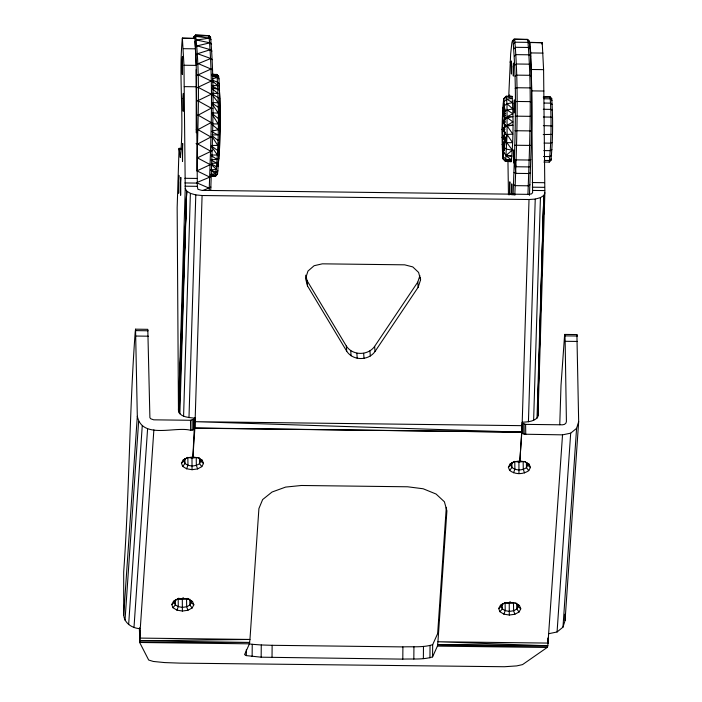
<?xml version="1.0" encoding="UTF-8"?>
<svg xmlns="http://www.w3.org/2000/svg" width="702" height="702" viewBox="0 0 702 702"><rect width="100%" height="100%" fill="white"/><g stroke="black" fill="none" stroke-linecap="round" stroke-linejoin="round"><path stroke-width="1.05" d="M209.196 190.347C210.828 138.856 213.513 86.978 208.959 35.627L195.604 35.1L193.375 37.715L195.604 35.1L208.959 35.627L210.565 37.276C215.04 88.04 212.416 139.321 210.74 190.216M210.644 176.272L215.444 176.439L217.532 173.956L218.813 158.406L219.665 129.379L219.735 98.71L219.006 78.905L218.62 76.325L216.585 74.386L212.487 74.763M513.101 195.13C514.847 143.857 517.409 92.225 513.022 41.076L512.442 40.786L511.846 42.892L510.644 54.045L508.731 96.56M529.448 195.331C531.3 144.05 533.696 92.427 529.369 41.278L527.176 39.33L514.101 39.172L512.442 40.786M543.839 162.039L549.254 162.101L550.903 160.486C552.939 139.961 553.079 119.068 551.719 98.482L550.114 96.832L543.611 96.753M196.218 132.783L196.218 69.577M211.899 74.298L217.015 74.684C218.945 108.459 219.217 142.892 215.444 176.439L211.372 176.149L209.819 177.115L196.972 170.876C197.455 125.719 200.667 79.958 195.604 35.1M506.028 96.946L506.142 96.306L507.002 103.756L507.081 134.468L512.6 142.69L506.879 142.62L504.387 140.435L504.606 111.416L503.667 98.719L506.142 96.306L512.109 96.367C513.539 118.033 513.39 140.031 511.249 161.635L505.615 161.39L502.869 158.766C501.667 138.812 501.79 118.62 503.667 98.719M503.834 153.141L506.317 155.142L511.977 156.116L506.256 155.897L511.618 160.03L505.896 159.775L511.477 160.626L505.615 161.39L503.185 158.924L504.317 142.664L504.212 141.286L503.027 155.791L502.342 129.265L503.65 101.965L504.413 110.188L504.387 140.435L507.081 134.468L512.802 134.17L507.195 125.93L504.641 126.123M524.587 461.486L529.185 464.276L530.44 467.471L528.746 470.638C523.192 474.587 515.022 474.727 509.634 470.401L508.38 467.207L510.073 464.04L514.268 461.767L519.849 460.977L522.112 425.666L529.018 199.517L535.24 199.07L540.435 197.648L543.813 195.463L544.866 192.848L543.594 69.647L542.216 42.699L529.738 42.322L530.765 52.931L531.633 90.883L532.599 192.699L531.493 193.892L528.641 194.366L201.711 190.365L197.859 189.259L197.332 186.337L196.227 65.391L194.858 38.452L182.371 38.075C178.44 77.843 184.538 117.769 180.291 157.485L179.054 148.359L181.09 148.385M246.314 655.607L244.577 654.597L249.429 643.822L249.956 639.443L258.915 508.538L262.645 499.561L272.025 492.032L285.635 487.083L301.395 485.486L407.651 486.784L423.166 488.767L436.074 494.032L444.41 501.79L446.902 510.837L437.943 641.742L437.416 646.121L432.564 656.896C423.034 659.924 412.671 658.669 402.799 659.125L261.162 657.195L246.314 655.607L246.367 649.499M252.132 656.519L252.237 644.304L249.324 643.848M261.162 657.195L261.267 644.971L252.237 644.304M272.025 657.52L272.13 645.305L261.267 644.971M402.799 659.125L402.904 646.902C412.776 646.454 423.139 647.7 432.669 644.673L437.522 633.897L437.785 631.712L446.296 507.353M413.829 659.064L413.934 646.84M423.367 658.616L423.473 646.393M429.94 657.853L430.045 645.629M432.564 656.896L432.669 644.673M527.948 194.384C529.729 142.875 532.142 91.014 527.755 39.628L514.101 39.172L513.688 40.602M219.375 129.589L219.384 97.92M176.913 610.126L182.371 611.047L182.318 599.482L178.168 598.788L178.29 606.642L176.913 610.126L173.034 607.748L171.771 604.554L173.464 601.386L178.87 598.279L173.464 601.386M186.583 468.778L192.041 469.699L191.988 458.143L187.846 457.441L187.969 465.303L186.583 468.778L182.704 466.4L181.441 463.206L183.143 460.047L187.741 457.371M503.843 614.127L509.301 615.04L509.248 603.483L505.107 602.781L505.229 610.643L503.843 614.127L499.964 611.749L498.701 608.546L500.394 605.387L505.001 602.711M518.971 473.701L518.918 462.135L515.812 461.618M505.615 161.39L507.081 134.468L504.536 134.021M219.094 142.269L218.717 152.597M522.218 422.227C527.518 421.937 533.748 421.665 537.548 417.462L543.813 195.463L544.217 213.847M182.371 38.075L183.968 65.242L185.24 188.452L178.457 410.284C179.458 417.55 189.733 417.488 195.288 418.225M179.87 413.803L186.671 191.093L185.24 188.452M183.582 416.075L190.382 193.366L186.671 191.093L180.554 354.387M188.987 417.629L195.797 194.919L190.382 193.366M195.797 194.919L202.088 195.516L194.893 428.001L192.91 456.984L187.337 457.765L183.143 460.047M510.135 61.846L510.108 62.267M528.431 421.779L535.24 199.07M533.625 420.349L540.435 197.648M537.012 418.164L543.813 195.463L537.548 417.462M544.866 192.848L537.978 416.102L538.074 412.495M514.82 195.305C516.654 143.436 519.085 91.216 514.68 39.47L513.022 41.076M559.766 424.692L561.003 385.389L564.645 334.424L576.904 334.573L578.667 421.683L565.066 620.489L562.978 627.149L557.072 631.976L548.929 633.669M179.229 413.083L186.671 191.093L178.677 411.679M179.607 379.598L178.457 410.284L177.158 207.687L179.054 148.359M179.817 374.122L180.432 357.678M511.855 194.858L511.793 183.854L511.477 194.147M198.376 457.897L192.91 456.984L194.735 417.962L194.875 428.176L193.585 429.659L190.646 430.308C175.342 426.053 142.269 439.706 137.311 416.286L135.547 329.177L147.806 329.326L149.903 417.716L150.807 418.813L153.712 419.831L190.488 420.279L194.366 418.875M140.26 628.667C132.529 628.448 124.324 623.385 123.701 615.092L137.311 416.286M125.026 620.226L138.636 421.419M128.641 624.613L142.252 425.798M133.985 627.57L147.595 428.764M153.87 429.861L139.619 638.092L139.663 642.479L148.684 660.038L153.326 661.459L164.689 662.583L180.045 663.127L504.422 666.733L516.663 665.908L522.534 664.61L547.183 647.463L547.797 645.779L562.53 434.854L570.682 433.169L576.588 428.343L578.667 421.683M557.072 631.976L570.682 433.169M562.978 627.149L576.588 428.343M217.953 164.365L218.269 160.389M541.839 44.068L541.997 42.471M135.547 329.177L135.196 332.099C129.317 411.934 129.431 492.067 123.684 571.928L123.701 615.092M509.485 96.121L509.626 94.954L509.749 95.533M576.675 336.521L576.904 334.573M507.081 134.468L504.124 147.604L506.633 149.157L512.32 150.193L506.317 155.142M549.254 162.101C551.395 140.497 551.544 118.498 550.114 96.832L543.26 97.157M305.668 275.184L307.134 280.774L346.323 346.025C352.588 355.8 368.032 355.765 374.631 346.376L417.769 282.125L419.884 275.649M420.568 279.879L418.603 272.429L412.785 266.918L404.677 264.829L322.35 263.829L314.119 265.716L307.967 271.077L305.554 278.475L307.52 285.925L346.7 351.175C352.966 360.951 368.41 360.916 375.008 351.526L418.146 287.276L420.568 279.879L420.41 277.817M513.513 472.779L514.899 469.296L514.777 461.442M181.441 463.206L184.064 461.065L185.354 458.66M192.041 469.699L197.622 468.918L201.816 466.637L203.51 463.478L202.255 460.275L199.868 458.845L200.825 461.267L199.535 463.671C195.314 466.672 189.11 466.777 185.021 463.495L184.064 461.065M171.771 604.554L174.394 602.413L175.675 600.008M182.371 611.047L187.943 610.257L192.137 607.985L193.84 604.817L192.576 601.623L187.241 598.385L188.698 599.245L183.24 598.323L177.667 599.113M508.38 467.207L510.995 465.066L512.284 462.662L514.68 461.363M529.185 464.276L526.798 462.837L527.755 465.268L526.465 467.672C522.244 470.665 516.049 470.779 511.951 467.488L510.995 465.066M498.701 608.546L501.325 606.405L502.614 604.01M509.301 615.04L514.873 614.259L519.076 611.977L520.77 608.818L519.506 605.615L517.12 604.185L518.076 606.616L516.795 609.011C512.574 612.012 506.37 612.118 502.281 608.836L501.325 606.405M182.704 466.4L185.021 463.495L184.942 458.582M173.034 607.748L175.351 604.834L175.272 599.929M509.634 470.401L511.951 467.488L511.881 462.583M499.964 611.749L502.281 608.836L502.202 603.922M504.001 145.411L502.351 144.401L504.264 142.085M504.176 150.395L502.5 150.21L504.387 147.938M504.185 150.342L502.5 150.21L504.405 148.008M504.01 145.323L502.351 144.401L504.282 142.181M504.238 139.207L502.299 137.206L504.229 134.995M551.719 98.482L551.377 98.859L549.754 97.236M504.22 150.263L502.5 150.21L504.457 148.052M504.054 145.226L502.351 144.401L504.334 142.26M504.255 139.084L502.299 137.206L504.247 135.109M504.282 150.175L502.5 150.21L504.536 148.069M504.106 145.13L502.351 144.401L504.405 142.313M504.308 138.961L502.299 137.206L504.299 135.223M504.887 132.669L502.342 129.265L504.949 126.693M217.532 173.956L215.891 175.544L211.091 174.526M208.959 35.627L196.156 36.416L194.489 38.005L193.945 36.715M503.983 99.017L506.484 96.63L512.109 96.367M551.254 158.959L549.622 160.495L544.208 160.425M513.557 43.761L515.224 42.208L528.308 42.366L529.905 43.963M504.905 132.502L502.342 129.265L504.966 126.86M504.378 138.838L502.299 137.206L504.369 135.302M217.98 170.814L216.348 172.297L210.591 170.121M211.091 39.707L209.494 38.101L196.665 40.032L194.989 41.55L195.437 47.262L197.122 45.841L209.977 42.831L211.574 44.349M514.039 48.771L515.716 47.315L528.799 47.473L530.387 48.973M504.255 101.386L506.774 99.184L512.425 98.385L506.484 96.63M504.975 132.327L502.342 129.265L504.861 127.167M551.596 155.247L549.982 156.581L543.488 156.502M218.41 165.549L216.795 166.857L211.986 164.321M514.452 55.976L516.137 54.642L529.22 54.8L530.8 56.178M502.5 150.21L504.071 149.008M212.329 59.74L210.749 58.512L196.121 64.523L195.814 54.984L197.508 53.712L210.398 49.693L211.986 51.088M505.071 132.187L502.342 129.265L504.949 127.299M504.949 119.463L502.483 121.297L505.08 125.254M504.466 105.607L507.002 103.756L512.679 102.676L506.774 99.184M203.159 190.453L210.925 187.109M514.785 65.163L516.488 64.005L529.562 64.163L531.133 65.365M504.966 119.612L502.483 121.297L505.107 125.088M211.232 159.723L217.216 159.477L218.813 158.406M551.921 149.614L550.324 150.658L543.822 150.579M529.975 184.793L528.378 185.802L515.303 185.644L513.627 184.591M510.073 464.04L512.284 462.662M505.019 119.779L502.483 121.297L505.071 124.78M515.04 76.097L516.733 75.14L529.817 75.298L531.388 76.299M502.351 144.401L504.027 143.48M504.606 111.416L507.16 110.038L512.855 108.907L507.002 103.756M500.394 605.387L504.598 603.106L510.17 602.325L515.628 603.246M196.27 129.537L197.973 129.633L211.135 122.552L212.706 122.622M196.428 115.321L198.131 115.163L211.249 108.161L212.82 108.485M196.332 75.632L211.012 69.059L212.583 70.103M196.025 143.629L197.718 143.989L210.933 137.013L212.504 136.82M505.107 119.919L502.483 121.297L505.168 124.666M196.49 101.36L211.267 94.208L212.838 94.796M212.215 150.719L197.385 157.853L210.267 164.654L211.855 163.961M530.449 172.745L528.86 173.526L515.786 173.368L514.101 172.543M219.164 149.719L217.576 150.5L211.635 146.086M196.463 88.022L211.188 81.063L212.759 81.888M196.972 170.876L210.267 164.654M504.317 142.664L505.615 142.094L505.493 140.488M515.198 88.47L516.9 87.741L529.975 87.899L531.546 88.671M552.184 142.488L550.605 143.155L544.103 143.076M530.659 166.251L529.08 166.918L515.996 166.751L514.505 159.301L516.198 159.88L529.273 160.038L530.852 159.503M209.819 177.115L196.499 182.704L209.319 188.241M502.474 116.4L504.062 115.751M505.256 118.041L502.702 113.987L505.203 113.11M504.668 118.419L512.943 116.629L507.213 116.62L512.908 113.759L507.16 110.038M212.574 78.852L217.409 77.352L219.006 78.905M219.454 139.882L217.874 140.347L212.759 136.249M502.299 137.206L504.071 136.688M505.282 117.892L502.702 113.987L505.256 113.259M515.25 101.939L516.953 101.465L530.028 101.623L531.598 102.141M212.101 131.081L219.665 129.379M504.826 117.015L502.702 113.987L505.343 113.408M531.177 145.428L514.829 145.235M552.386 134.389L543.234 134.538M191.988 458.143L196.227 457.546L196.349 465.4L197.622 468.918M518.918 462.135L523.157 461.539L523.28 469.401L524.552 472.911M182.318 599.482L186.548 598.885L186.671 606.747L187.943 610.257M509.248 603.483L513.478 602.886L513.601 610.74L514.873 614.259M515.207 116.155L531.554 116.356M507.195 125.93L512.925 125.263L507.195 125.21L512.925 121.972L507.221 117.603M218.927 84.635C221.314 110.881 220.937 139.847 217.945 166.12M507.151 161.091L505.273 161.223L511.249 161.635L510.907 160.819M213.627 74.754L216.795 74.535L212.829 74.315M210.705 176.149L215.672 175.991L211.03 174.658M211.162 174.07L216.119 173.92L211.249 170.797M210.626 169.735L216.576 169.577L211.513 164.698M212.048 163.268L217.006 163.171L211.205 160.249M502.342 129.265L505.107 129.212M212.03 74.763L217.015 74.684M211.451 155.063L217.401 154.993L211.39 146.323M515.066 130.721L531.414 130.914M211.785 145.454L217.725 145.419L212.162 136.644M212.039 134.889L217.989 134.916L211.96 131.8M182.599 38.303L194.858 38.452M529.957 42.55L542.216 42.699M183.397 48.684L195.656 48.833M530.765 52.931L543.023 53.089M183.968 65.242L196.227 65.391M531.335 69.489L543.594 69.647M184.266 86.636L196.525 86.785M531.633 90.883L543.892 91.032M543.936 98.771L550.429 98.85L552.026 100.404M544.19 103.054L550.684 103.141L552.272 104.475M543.287 109.275L550.868 109.372L552.439 110.389M543.366 116.997L550.947 117.094L552.509 117.725M543.348 125.632L552.5 125.93M179.282 149.447L181.327 149.465M184.854 178.299L197.113 178.448M532.221 182.546L544.48 182.695M184.924 182.941L197.183 183.09M532.292 187.188L544.55 187.337M185.074 186.188L197.332 186.337M532.432 190.435L544.699 190.584M202.088 195.516L529.018 199.517M135.863 330.624L148.122 330.774M564.645 334.424L564.961 335.872L577.219 336.021M136.048 336.047L148.315 336.197M564.961 335.872L565.154 341.295L577.413 341.444M521.919 422.876L525.596 424.377L562.381 424.824L564.417 424.403L565.891 423.201L566.409 421.533L565.154 341.295M522.112 425.666L195.182 421.674L521.832 432.169L519.849 460.977L525.307 461.898M194.875 428.176L521.832 432.169L521.779 428.992M521.937 423.876L522.077 432.906L524.201 434.213L562.53 434.854M548.201 638.074L548.28 643.085L437.943 641.742L547.797 645.779L437.679 644.717L547.736 645.963L437.416 646.121L547.183 647.463M249.429 643.822L139.663 642.479L139.461 628.062L139.637 640.786L249.693 642.418L139.663 642.479L139.707 630.063L139.637 640.786L249.956 639.443L139.619 638.092L139.461 628.062M272.13 645.305L402.904 646.902M212.206 123.885L218.155 123.964L212.434 114.759M194.893 428.001L521.832 432.169M212.285 112.943L218.225 113.075L212.425 104.3M212.258 102.571L218.208 102.755L212.434 94.954M212.136 93.261L218.085 93.498L212.574 89.154M505.019 111.214L502.992 108.011L504.65 108.073M211.925 85.451L217.866 85.723L212.241 80.844M212.258 75.746L217.216 76.018L212.083 75.14M506.142 96.306L508.95 96.534M504.826 110.705L502.992 108.011L504.694 108.161M196.156 36.416L209.494 38.101M511.618 160.03L505.975 159.319L503.509 157.002M504.878 110.653L502.992 108.011L504.747 108.257M219.787 118.682L218.217 118.436L212.065 113.531M212.004 88.101L217.997 89.189L219.577 90.365M529.843 130.932L531.405 131.221M196.665 40.032L209.977 42.831M505.238 121.876L502.483 121.297L505.229 122.069M212.311 76.132L217.409 77.352M210.565 37.276L208.389 35.477M197.122 45.841L210.398 49.693M197.508 53.712L210.749 58.512M219.805 108.292L212.144 103.185M212.662 80.256L217.743 82.266L219.322 83.661M197.815 63.426L211.012 69.059M504.913 116.953L502.702 113.987L505.44 115.181M198.034 74.737L211.188 81.063M529.369 41.278L527.176 39.33M198.166 87.355L211.267 94.208M212.697 86.355L217.997 89.189M502.702 113.987L505.431 115.488M198.192 100.948L211.249 108.161M197.718 143.989L210.644 151.167M198.131 115.163L211.135 122.552M197.973 129.633L210.933 137.013M219.735 98.71L212.022 93.796M192.576 601.623L190.189 600.184L191.146 602.614L193.84 604.817M514.908 602.834L519.506 605.615M197.657 457.485L202.255 460.275M504.949 110.635L502.992 108.011L504.799 109.179M211.302 155.633L217.216 159.477M218.62 76.325L216.585 74.386M502.992 108.011L505.3 109.819M211.986 124.491L218.094 129.493M527.755 465.268L530.44 467.471M518.076 606.616L520.77 608.818M200.825 461.267L203.51 463.478M504.519 105.502L503.316 103.878L504.519 105.581M528.746 470.638L526.465 467.672L526.386 462.758M519.076 611.977L516.795 609.011L516.698 603.123M201.816 466.637L199.535 463.671L199.438 457.774M192.137 607.985L189.856 605.019L189.768 599.122M506.879 142.62L512.32 150.193M504.431 132.459L505.264 134.187M550.579 159.714L550.903 160.486M174.394 602.413L175.351 604.834C179.44 608.125 185.635 608.011 189.856 605.019L191.146 602.614L191.119 600.649M215.233 175.693L215.444 176.439M510.029 601.684L510.17 602.325M192.778 456.335L192.91 456.984M183.099 597.683L183.24 598.323M514.505 159.301L515.786 173.368M417.769 282.125L418.146 287.276M374.631 346.376L375.008 351.526M369.945 350.903L370.323 356.054M363.662 353.343L364.04 358.494M356.862 353.255L357.239 358.406M350.728 350.667L351.105 355.826M346.323 346.025L346.7 351.175M307.134 280.774L307.52 285.925M195.489 48.227L195.814 54.984M548.095 637.907L548.28 643.085M508.459 194.779L507.95 161.144M564.961 614.145L565.066 620.489M525.596 424.377L525.754 434.406M524.043 424.183L524.201 434.213M522.753 423.657L522.911 433.687M193.427 419.629L193.585 429.659M192.067 420.121L192.225 430.15M190.488 420.279L190.646 430.308M178.475 180.511L178.677 193.252L178.834 175.333L178.475 180.511M182.108 61.732L182.309 74.473L182.459 56.555L182.108 61.732M180.44 182.546L180.633 195.288L180.791 177.369L180.44 182.546M183.003 98.561L183.204 111.302L183.354 93.375L183.003 98.561M182.309 148.605L182.511 161.346L182.669 143.419L182.309 148.605M511.24 64.777L511.389 74.043L511.504 61.004L511.24 64.777M509.573 185.591L509.722 194.858L509.827 181.818L509.573 185.591M513.197 66.813L513.346 76.079L513.46 63.048L513.197 66.813M514.101 103.642L514.241 112.908L514.355 99.868L514.101 103.642M513.408 153.685L513.548 162.943L513.662 149.912L513.408 153.685M503.975 152.703L502.729 154.124L503.992 152.729"/></g></svg>
